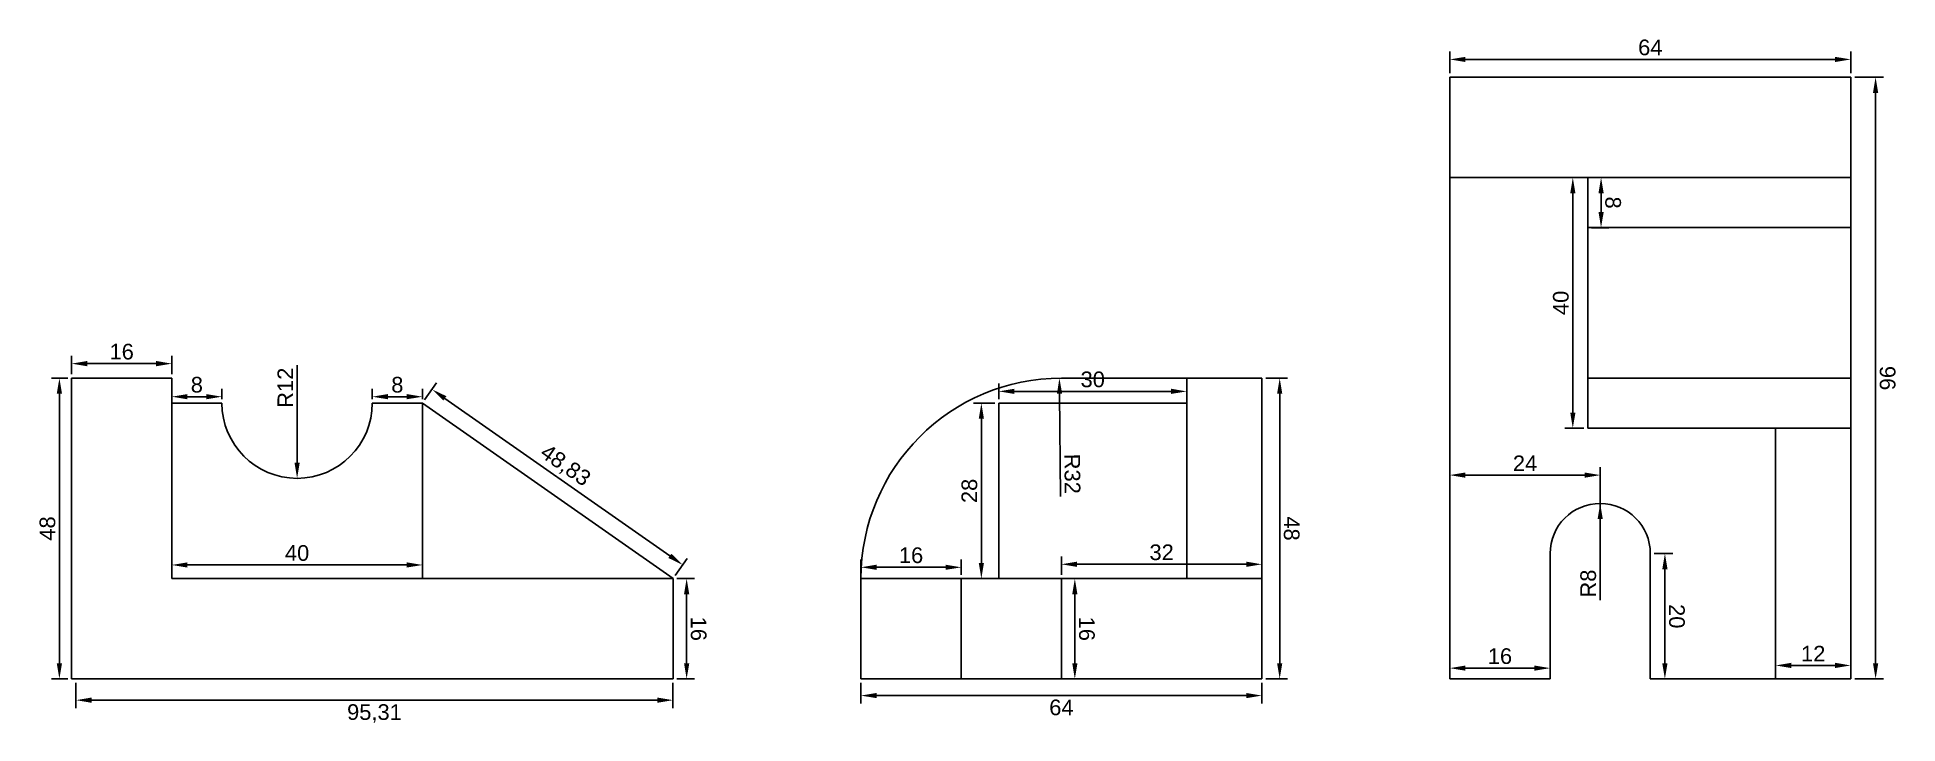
# Model space of a CAD drawing. Header units: millimetres. Extents: x 897 to 1194, y 669 to 779.
import ezdxf

# ---------------------------------------------------------------- set-up
doc = ezdxf.new("R2010")
doc.units = ezdxf.units.MM
doc.styles.get("Standard").update_dxf_attribs({"font": 'arial.ttf'})
doc.dimstyles.new('ISO-25', dxfattribs={"dimtxt": 2.5, "dimasz": 2.5, "dimexe": 1.25, "dimexo": 0.625, "dimtad": 1, "dimtxsty": 'Standard', "dimcen": 2.5, "dimadec": 0, "dimazin": 0, "dimtfac": 1, "dimtmove": 0, "dimatfit": 3, "dimfxl": 1, "dimarcsym": 0})

# ---------------------------------------------------------------- blocks, each defined once
blk = doc.blocks.new('*D28')
at = {"color": 0, "lineweight": -2, "transparency": 16777216}
for p, q in [((901.53, 724.51), (898.96, 724.51)), ((900.21, 679.01), (900.21, 722.01)), ((901.53, 676.51), (898.96, 676.51))]:
    blk.add_line(p, q, dxfattribs=at)
at = {"color": 0, "transparency": 16777216}
for points in [[(899.79, 722.01), (900.63, 722.01), (900.21, 724.51)], [(899.79, 679.01), (900.63, 679.01), (900.21, 676.51)]]:
    blk.add_solid(points, dxfattribs=at)
at = {"layer": 'Defpoints', "color": 0, "transparency": 16777216}
for p in [(900.21, 724.51), (902.15, 724.51), (902.15, 676.51)]:
    blk.add_point(p, dxfattribs=at)
at = {"color": 0, "transparency": 16777216, "insert": (898.31, 700.51), "char_height": 2.5, "attachment_point": 5, "rotation": 90}
blk.add_mtext('48', dxfattribs=at)
blk = doc.blocks.new('*D29')
at = {"color": 0, "lineweight": -2, "transparency": 16777216}
for p, q in [((902.15, 725.14), (902.15, 728.07)), ((918.15, 725.14), (918.15, 728.07)), ((904.65, 726.82), (915.65, 726.82))]:
    blk.add_line(p, q, dxfattribs=at)
at = {"color": 0, "transparency": 16777216}
for points in [[(904.65, 727.24), (904.65, 726.4), (902.15, 726.82)], [(915.65, 727.24), (915.65, 726.4), (918.15, 726.82)]]:
    blk.add_solid(points, dxfattribs=at)
at = {"layer": 'Defpoints', "color": 0, "transparency": 16777216}
for p in [(918.15, 726.82), (902.15, 724.51), (918.15, 724.51)]:
    blk.add_point(p, dxfattribs=at)
at = {"color": 0, "transparency": 16777216, "insert": (910.15, 728.72), "char_height": 2.5, "attachment_point": 5}
blk.add_mtext('16', dxfattribs=at)
blk = doc.blocks.new('*D30')
at = {"color": 0, "lineweight": -2, "transparency": 16777216}
for p, q in [((998.78, 692.51), (1001.58, 692.51)), ((1000.33, 679.01), (1000.33, 690.01)), ((998.78, 676.51), (1001.58, 676.51))]:
    blk.add_line(p, q, dxfattribs=at)
at = {"color": 0, "transparency": 16777216}
for points in [[(999.91, 690.01), (1000.75, 690.01), (1000.33, 692.51)], [(999.91, 679.01), (1000.75, 679.01), (1000.33, 676.51)]]:
    blk.add_solid(points, dxfattribs=at)
at = {"layer": 'Defpoints', "color": 0, "transparency": 16777216}
for p in [(998.15, 692.51), (1000.33, 692.51), (998.15, 676.51)]:
    blk.add_point(p, dxfattribs=at)
at = {"color": 0, "transparency": 16777216, "insert": (1002.23, 684.51), "char_height": 2.5, "attachment_point": 5, "rotation": 270}
blk.add_mtext('16', dxfattribs=at)
blk = doc.blocks.new('*D31')
at = {"color": 0, "lineweight": -2, "transparency": 16777216}
for p, q in [((902.85, 675.89), (902.85, 671.87)), ((998.15, 675.89), (998.15, 671.87)), ((905.35, 673.12), (995.65, 673.12))]:
    blk.add_line(p, q, dxfattribs=at)
at = {"color": 0, "transparency": 16777216}
for points in [[(905.35, 673.54), (905.35, 672.7), (902.85, 673.12)], [(995.65, 673.54), (995.65, 672.7), (998.15, 673.12)]]:
    blk.add_solid(points, dxfattribs=at)
at = {"layer": 'Defpoints', "color": 0, "transparency": 16777216}
for p in [(902.85, 676.51), (998.15, 676.51), (998.15, 673.12)]:
    blk.add_point(p, dxfattribs=at)
at = {"color": 0, "transparency": 16777216, "insert": (950.5, 670.99), "char_height": 2.5, "attachment_point": 5}
blk.add_mtext('95,31', dxfattribs=at)
blk = doc.blocks.new('*D32')
at = {"color": 0, "lineweight": -2, "transparency": 16777216}
for p, q in [((918.15, 693.14), (918.15, 695.94)), ((958.15, 693.14), (958.15, 695.94)), ((920.65, 694.69), (955.65, 694.69))]:
    blk.add_line(p, q, dxfattribs=at)
at = {"color": 0, "transparency": 16777216}
for points in [[(920.65, 695.11), (920.65, 694.28), (918.15, 694.69)], [(955.65, 695.11), (955.65, 694.28), (958.15, 694.69)]]:
    blk.add_solid(points, dxfattribs=at)
at = {"layer": 'Defpoints', "color": 0, "transparency": 16777216}
for p in [(918.15, 692.51), (958.15, 694.69), (958.15, 692.51)]:
    blk.add_point(p, dxfattribs=at)
at = {"color": 0, "transparency": 16777216, "insert": (938.15, 696.59), "char_height": 2.5, "attachment_point": 5}
blk.add_mtext('40', dxfattribs=at)
blk = doc.blocks.new('*D33')
at = {"color": 0, "lineweight": -2, "transparency": 16777216}
for p, q in [((918.15, 721.14), (918.15, 722.79)), ((926.15, 721.14), (926.15, 722.79)), ((920.65, 721.54), (923.65, 721.54))]:
    blk.add_line(p, q, dxfattribs=at)
at = {"color": 0, "transparency": 16777216}
for points in [[(920.65, 721.96), (920.65, 721.13), (918.15, 721.54)], [(923.65, 721.96), (923.65, 721.13), (926.15, 721.54)]]:
    blk.add_solid(points, dxfattribs=at)
at = {"layer": 'Defpoints', "color": 0, "transparency": 16777216}
for p in [(918.15, 720.51), (926.15, 721.54), (926.15, 720.51)]:
    blk.add_point(p, dxfattribs=at)
at = {"color": 0, "transparency": 16777216, "insert": (922.15, 723.44), "char_height": 2.5, "attachment_point": 5}
blk.add_mtext('8', dxfattribs=at)
blk = doc.blocks.new('*D34')
at = {"color": 0, "lineweight": -2, "transparency": 16777216}
for p, q in [((950.15, 721.14), (950.15, 722.79)), ((958.15, 721.14), (958.15, 722.79)), ((952.65, 721.54), (955.65, 721.54))]:
    blk.add_line(p, q, dxfattribs=at)
at = {"color": 0, "transparency": 16777216}
for points in [[(952.65, 721.96), (952.65, 721.13), (950.15, 721.54)], [(955.65, 721.96), (955.65, 721.13), (958.15, 721.54)]]:
    blk.add_solid(points, dxfattribs=at)
at = {"layer": 'Defpoints', "color": 0, "transparency": 16777216}
for p in [(950.15, 720.51), (958.15, 721.54), (958.15, 720.51)]:
    blk.add_point(p, dxfattribs=at)
at = {"color": 0, "transparency": 16777216, "insert": (954.15, 723.44), "char_height": 2.5, "attachment_point": 5}
blk.add_mtext('8', dxfattribs=at)
blk = doc.blocks.new('*D35')
at = {"color": 0, "lineweight": -2, "transparency": 16777216}
blk.add_line((938.15, 726.57), (938.15, 711.01), dxfattribs=at)
at = {"color": 0, "transparency": 16777216}
blk.add_solid([(937.74, 711.01), (938.57, 711.01), (938.15, 708.51)], dxfattribs=at)
at = {"layer": 'Defpoints', "color": 0, "transparency": 16777216}
for p in [(938.15, 720.51), (938.15, 708.51)]:
    blk.add_point(p, dxfattribs=at)
at = {"color": 0, "transparency": 16777216, "insert": (936.27, 722.97), "char_height": 2.5, "attachment_point": 5, "rotation": 90}
blk.add_mtext('R12', dxfattribs=at)
blk = doc.blocks.new('*D36')
at = {"color": 0, "lineweight": -2, "transparency": 16777216}
for p, q in [((1028.15, 675.89), (1028.15, 672.6)), ((1092.15, 675.89), (1092.15, 672.6)), ((1030.65, 673.85), (1089.65, 673.85))]:
    blk.add_line(p, q, dxfattribs=at)
at = {"color": 0, "transparency": 16777216}
for points in [[(1030.65, 674.27), (1030.65, 673.44), (1028.15, 673.85)], [(1089.65, 674.27), (1089.65, 673.44), (1092.15, 673.85)]]:
    blk.add_solid(points, dxfattribs=at)
at = {"layer": 'Defpoints', "color": 0, "transparency": 16777216}
for p in [(1028.15, 676.51), (1092.15, 676.51), (1092.15, 673.85)]:
    blk.add_point(p, dxfattribs=at)
at = {"color": 0, "transparency": 16777216, "insert": (1060.15, 671.95), "char_height": 2.5, "attachment_point": 5}
blk.add_mtext('64', dxfattribs=at)
blk = doc.blocks.new('*D37')
at = {"color": 0, "lineweight": -2, "transparency": 16777216}
for p, q in [((1092.78, 724.51), (1096.24, 724.51)), ((1094.99, 679.01), (1094.99, 722.01)), ((1092.78, 676.51), (1096.24, 676.51))]:
    blk.add_line(p, q, dxfattribs=at)
at = {"color": 0, "transparency": 16777216}
for points in [[(1094.58, 722.01), (1095.41, 722.01), (1094.99, 724.51)], [(1094.58, 679.01), (1095.41, 679.01), (1094.99, 676.51)]]:
    blk.add_solid(points, dxfattribs=at)
at = {"layer": 'Defpoints', "color": 0, "transparency": 16777216}
for p in [(1092.15, 724.51), (1094.99, 724.51), (1092.15, 676.51)]:
    blk.add_point(p, dxfattribs=at)
at = {"color": 0, "transparency": 16777216, "insert": (1096.89, 700.51), "char_height": 2.5, "attachment_point": 5, "rotation": 270}
blk.add_mtext('48', dxfattribs=at)
blk = doc.blocks.new('*D38')
at = {"color": 0, "lineweight": -2, "transparency": 16777216}
for p, q in [((1028.15, 693.14), (1028.15, 695.57)), ((1044.15, 693.14), (1044.15, 695.57)), ((1030.65, 694.32), (1041.65, 694.32))]:
    blk.add_line(p, q, dxfattribs=at)
at = {"color": 0, "transparency": 16777216}
for points in [[(1030.65, 694.74), (1030.65, 693.91), (1028.15, 694.32)], [(1041.65, 694.74), (1041.65, 693.91), (1044.15, 694.32)]]:
    blk.add_solid(points, dxfattribs=at)
at = {"layer": 'Defpoints', "color": 0, "transparency": 16777216}
for p in [(1028.15, 692.51), (1044.15, 694.32), (1044.15, 692.51)]:
    blk.add_point(p, dxfattribs=at)
at = {"color": 0, "transparency": 16777216, "insert": (1036.15, 696.23), "char_height": 2.5, "attachment_point": 5}
blk.add_mtext('16', dxfattribs=at)
blk = doc.blocks.new('*D39')
at = {"color": 0, "lineweight": -2, "transparency": 16777216}
for p, q in [((1060.15, 693.14), (1060.15, 696.05)), ((1092.15, 693.14), (1092.15, 696.05)), ((1062.65, 694.8), (1089.65, 694.8))]:
    blk.add_line(p, q, dxfattribs=at)
at = {"color": 0, "transparency": 16777216}
for points in [[(1062.65, 695.22), (1062.65, 694.38), (1060.15, 694.8)], [(1089.65, 695.22), (1089.65, 694.38), (1092.15, 694.8)]]:
    blk.add_solid(points, dxfattribs=at)
at = {"layer": 'Defpoints', "color": 0, "transparency": 16777216}
for p in [(1060.15, 692.51), (1092.15, 694.8), (1092.15, 692.51)]:
    blk.add_point(p, dxfattribs=at)
at = {"color": 0, "transparency": 16777216, "insert": (1076.15, 696.7), "char_height": 2.5, "attachment_point": 5}
blk.add_mtext('32', dxfattribs=at)
blk = doc.blocks.new('*D40')
at = {"color": 0, "lineweight": -2, "transparency": 16777216}
for p, q in [((1060.78, 692.51), (1063.54, 692.51)), ((1062.29, 690.01), (1062.29, 679.01)), ((1060.78, 676.51), (1063.54, 676.51))]:
    blk.add_line(p, q, dxfattribs=at)
at = {"color": 0, "transparency": 16777216}
for points in [[(1061.88, 690.01), (1062.71, 690.01), (1062.29, 692.51)], [(1061.88, 679.01), (1062.71, 679.01), (1062.29, 676.51)]]:
    blk.add_solid(points, dxfattribs=at)
at = {"layer": 'Defpoints', "color": 0, "transparency": 16777216}
for p in [(1060.15, 692.51), (1060.15, 676.51), (1062.29, 676.51)]:
    blk.add_point(p, dxfattribs=at)
at = {"color": 0, "transparency": 16777216, "insert": (1064.2, 684.51), "char_height": 2.5, "attachment_point": 5, "rotation": 270}
blk.add_mtext('16', dxfattribs=at)
blk = doc.blocks.new('*D41')
at = {"color": 0, "lineweight": -2, "transparency": 16777216}
for p, q in [((1049.53, 720.51), (1046.12, 720.51)), ((1047.37, 695.01), (1047.37, 718.01)), ((1049.53, 692.51), (1046.12, 692.51))]:
    blk.add_line(p, q, dxfattribs=at)
at = {"color": 0, "transparency": 16777216}
for points in [[(1046.96, 718.01), (1047.79, 718.01), (1047.37, 720.51)], [(1046.96, 695.01), (1047.79, 695.01), (1047.37, 692.51)]]:
    blk.add_solid(points, dxfattribs=at)
at = {"layer": 'Defpoints', "color": 0, "transparency": 16777216}
for p in [(1047.37, 720.51), (1050.15, 720.51), (1050.15, 692.51)]:
    blk.add_point(p, dxfattribs=at)
at = {"color": 0, "transparency": 16777216, "insert": (1045.47, 706.51), "char_height": 2.5, "attachment_point": 5, "rotation": 90}
blk.add_mtext('28', dxfattribs=at)
blk = doc.blocks.new('*D42')
at = {"color": 0, "lineweight": -2, "transparency": 16777216}
for p, q in [((1050.15, 721.14), (1050.15, 723.64)), ((1052.65, 722.39), (1077.65, 722.39)), ((1080.15, 721.14), (1080.15, 723.64))]:
    blk.add_line(p, q, dxfattribs=at)
at = {"color": 0, "transparency": 16777216}
for points in [[(1052.65, 722.81), (1052.65, 721.98), (1050.15, 722.39)], [(1077.65, 722.81), (1077.65, 721.98), (1080.15, 722.39)]]:
    blk.add_solid(points, dxfattribs=at)
at = {"layer": 'Defpoints', "color": 0, "transparency": 16777216}
for p in [(1080.15, 722.39), (1050.15, 720.51), (1080.15, 720.51)]:
    blk.add_point(p, dxfattribs=at)
at = {"color": 0, "transparency": 16777216, "insert": (1065.15, 724.29), "char_height": 2.5, "attachment_point": 5}
blk.add_mtext('30', dxfattribs=at)
blk = doc.blocks.new('*D43')
at = {"color": 0, "lineweight": -2, "transparency": 16777216}
for p, q in [((1186.78, 772.51), (1191.36, 772.51)), ((1190.11, 770.01), (1190.11, 679.01)), ((1186.78, 676.51), (1191.36, 676.51))]:
    blk.add_line(p, q, dxfattribs=at)
at = {"color": 0, "transparency": 16777216}
for points in [[(1189.69, 770.01), (1190.53, 770.01), (1190.11, 772.51)], [(1189.69, 679.01), (1190.53, 679.01), (1190.11, 676.51)]]:
    blk.add_solid(points, dxfattribs=at)
at = {"layer": 'Defpoints', "color": 0, "transparency": 16777216}
for p in [(1186.15, 772.51), (1186.15, 676.51), (1190.11, 676.51)]:
    blk.add_point(p, dxfattribs=at)
at = {"color": 0, "transparency": 16777216, "insert": (1192.01, 724.51), "char_height": 2.5, "attachment_point": 5, "rotation": 270}
blk.add_mtext('96', dxfattribs=at)
blk = doc.blocks.new('*D44')
at = {"color": 0, "lineweight": -2, "transparency": 16777216}
for p, q in [((1122.15, 773.14), (1122.15, 776.61)), ((1124.65, 775.36), (1183.65, 775.36)), ((1186.15, 773.14), (1186.15, 776.61))]:
    blk.add_line(p, q, dxfattribs=at)
at = {"color": 0, "transparency": 16777216}
for points in [[(1124.65, 775.77), (1124.65, 774.94), (1122.15, 775.36)], [(1183.65, 775.77), (1183.65, 774.94), (1186.15, 775.36)]]:
    blk.add_solid(points, dxfattribs=at)
at = {"layer": 'Defpoints', "color": 0, "transparency": 16777216}
for p in [(1186.15, 775.36), (1122.15, 772.51), (1186.15, 772.51)]:
    blk.add_point(p, dxfattribs=at)
at = {"color": 0, "transparency": 16777216, "insert": (1154.15, 777.26), "char_height": 2.5, "attachment_point": 5}
blk.add_mtext('64', dxfattribs=at)
blk = doc.blocks.new('*D45')
at = {"color": 0, "lineweight": -2, "transparency": 16777216}
for p, q in [((1174.15, 677.14), (1174.15, 679.91)), ((1176.65, 678.66), (1183.65, 678.66)), ((1186.15, 677.14), (1186.15, 679.91))]:
    blk.add_line(p, q, dxfattribs=at)
at = {"color": 0, "transparency": 16777216}
for points in [[(1176.65, 679.08), (1176.65, 678.25), (1174.15, 678.66)], [(1183.65, 679.08), (1183.65, 678.25), (1186.15, 678.66)]]:
    blk.add_solid(points, dxfattribs=at)
at = {"layer": 'Defpoints', "color": 0, "transparency": 16777216}
for p in [(1186.15, 678.66), (1174.15, 676.51), (1186.15, 676.51)]:
    blk.add_point(p, dxfattribs=at)
at = {"color": 0, "transparency": 16777216, "insert": (1180.15, 680.54), "char_height": 2.5, "attachment_point": 5}
blk.add_mtext('12', dxfattribs=at)
blk = doc.blocks.new('*D46')
at = {"color": 0, "lineweight": -2, "transparency": 16777216}
for p, q in [((1143.53, 756.51), (1140.53, 756.51)), ((1141.78, 754.01), (1141.78, 719.01)), ((1143.53, 716.51), (1140.53, 716.51))]:
    blk.add_line(p, q, dxfattribs=at)
at = {"color": 0, "transparency": 16777216}
for points in [[(1141.37, 754.01), (1142.2, 754.01), (1141.78, 756.51)], [(1141.37, 719.01), (1142.2, 719.01), (1141.78, 716.51)]]:
    blk.add_solid(points, dxfattribs=at)
at = {"layer": 'Defpoints', "color": 0, "transparency": 16777216}
for p in [(1144.15, 756.51), (1141.78, 716.51), (1144.15, 716.51)]:
    blk.add_point(p, dxfattribs=at)
at = {"color": 0, "transparency": 16777216, "insert": (1139.88, 736.51), "char_height": 2.5, "attachment_point": 5, "rotation": 90}
blk.add_mtext('40', dxfattribs=at)
blk = doc.blocks.new('*D47')
at = {"color": 0, "lineweight": -2, "transparency": 16777216}
for p, q in [((1144.78, 756.51), (1147.54, 756.51)), ((1146.29, 751.01), (1146.29, 754.01)), ((1144.78, 748.51), (1147.54, 748.51))]:
    blk.add_line(p, q, dxfattribs=at)
at = {"color": 0, "transparency": 16777216}
for points in [[(1145.88, 754.01), (1146.71, 754.01), (1146.29, 756.51)], [(1145.88, 751.01), (1146.71, 751.01), (1146.29, 748.51)]]:
    blk.add_solid(points, dxfattribs=at)
at = {"layer": 'Defpoints', "color": 0, "transparency": 16777216}
for p in [(1144.15, 756.51), (1146.29, 756.51), (1144.15, 748.51)]:
    blk.add_point(p, dxfattribs=at)
at = {"color": 0, "transparency": 16777216, "insert": (1148.2, 752.51), "char_height": 2.5, "attachment_point": 5, "rotation": 270}
blk.add_mtext('8', dxfattribs=at)
blk = doc.blocks.new('*D48')
at = {"color": 0, "lineweight": -2, "transparency": 16777216}
for p, q in [((1122.15, 677.14), (1122.15, 679.48)), ((1135.65, 678.23), (1124.65, 678.23)), ((1138.15, 677.14), (1138.15, 679.48))]:
    blk.add_line(p, q, dxfattribs=at)
at = {"color": 0, "transparency": 16777216}
for points in [[(1124.65, 678.65), (1124.65, 677.82), (1122.15, 678.23)], [(1135.65, 678.65), (1135.65, 677.82), (1138.15, 678.23)]]:
    blk.add_solid(points, dxfattribs=at)
at = {"layer": 'Defpoints', "color": 0, "transparency": 16777216}
for p in [(1122.15, 678.23), (1122.15, 676.51), (1138.15, 676.51)]:
    blk.add_point(p, dxfattribs=at)
at = {"color": 0, "transparency": 16777216, "insert": (1130.15, 680.13), "char_height": 2.5, "attachment_point": 5}
blk.add_mtext('16', dxfattribs=at)
blk = doc.blocks.new('*D49')
at = {"color": 0, "lineweight": -2, "transparency": 16777216}
for p, q in [((1154.78, 696.51), (1157.73, 696.51)), ((1156.48, 679.01), (1156.48, 694.01)), ((1154.78, 676.51), (1157.73, 676.51))]:
    blk.add_line(p, q, dxfattribs=at)
at = {"color": 0, "transparency": 16777216}
for points in [[(1156.06, 694.01), (1156.9, 694.01), (1156.48, 696.51)], [(1156.06, 679.01), (1156.9, 679.01), (1156.48, 676.51)]]:
    blk.add_solid(points, dxfattribs=at)
at = {"layer": 'Defpoints', "color": 0, "transparency": 16777216}
for p in [(1154.15, 696.51), (1156.48, 696.51), (1154.15, 676.51)]:
    blk.add_point(p, dxfattribs=at)
at = {"color": 0, "transparency": 16777216, "insert": (1158.38, 686.51), "char_height": 2.5, "attachment_point": 5, "rotation": 270}
blk.add_mtext('20', dxfattribs=at)
blk = doc.blocks.new('*D50')
at = {"color": 0, "lineweight": -2, "transparency": 16777216}
blk.add_line((1146.15, 689.08), (1146.15, 702.01), dxfattribs=at)
at = {"color": 0, "transparency": 16777216}
blk.add_solid([(1145.74, 702.01), (1146.57, 702.01), (1146.15, 704.51)], dxfattribs=at)
at = {"layer": 'Defpoints', "color": 0, "transparency": 16777216}
for p in [(1146.15, 704.51), (1146.15, 696.51)]:
    blk.add_point(p, dxfattribs=at)
at = {"color": 0, "transparency": 16777216, "insert": (1144.25, 691.72), "char_height": 2.5, "attachment_point": 5, "rotation": 90}
blk.add_mtext('R8', dxfattribs=at)
blk = doc.blocks.new('*D51')
at = {"color": 0, "lineweight": -2, "transparency": 16777216}
for p, q in [((1122.15, 697.14), (1122.15, 710.28)), ((1146.15, 697.14), (1146.15, 710.28)), ((1143.65, 709.03), (1124.65, 709.03))]:
    blk.add_line(p, q, dxfattribs=at)
at = {"color": 0, "transparency": 16777216}
for points in [[(1124.65, 709.45), (1124.65, 708.61), (1122.15, 709.03)], [(1143.65, 709.45), (1143.65, 708.61), (1146.15, 709.03)]]:
    blk.add_solid(points, dxfattribs=at)
at = {"layer": 'Defpoints', "color": 0, "transparency": 16777216}
for p in [(1122.15, 709.03), (1122.15, 696.51), (1146.15, 696.51)]:
    blk.add_point(p, dxfattribs=at)
at = {"color": 0, "transparency": 16777216, "insert": (1134.15, 710.91), "char_height": 2.5, "attachment_point": 5}
blk.add_mtext('24', dxfattribs=at)
blk = doc.blocks.new('*D52')
at = {"color": 0, "lineweight": -2, "transparency": 16777216}
blk.add_line((1060.02, 705.62), (1059.86, 722.01), dxfattribs=at)
at = {"color": 0, "transparency": 16777216}
blk.add_solid([(1060.27, 722.02), (1059.44, 722.01), (1059.83, 724.51)], dxfattribs=at)
at = {"layer": 'Defpoints', "color": 0, "transparency": 16777216}
for p in [(1059.83, 724.51), (1060.15, 692.51)]:
    blk.add_point(p, dxfattribs=at)
at = {"color": 0, "transparency": 16777216, "insert": (1061.89, 709.24), "char_height": 2.5, "attachment_point": 5, "rotation": 270.5773}
blk.add_mtext('R32', dxfattribs=at)
blk = doc.blocks.new('*D53')
at = {"color": 0, "lineweight": -2, "transparency": 16777216}
for p, q in [((958.51, 721.02), (960.41, 723.74)), ((961.74, 721.28), (997.65, 696.15)), ((998.51, 693.02), (1000.41, 695.74))]:
    blk.add_line(p, q, dxfattribs=at)
at = {"color": 0, "transparency": 16777216}
for points in [[(961.98, 721.62), (961.5, 720.94), (959.69, 722.71)], [(997.89, 696.49), (997.41, 695.81), (999.69, 694.71)]]:
    blk.add_solid(points, dxfattribs=at)
at = {"layer": 'Defpoints', "color": 0, "transparency": 16777216}
for p in [(958.15, 720.51), (998.15, 692.51), (999.69, 694.71)]:
    blk.add_point(p, dxfattribs=at)
at = {"color": 0, "transparency": 16777216, "insert": (980.91, 710.46), "char_height": 2.5, "attachment_point": 5, "rotation": 325.008}
blk.add_mtext('48,83', dxfattribs=at)

msp = doc.modelspace()

# ---------------------------------------------------------------- linework, layer by layer
for p, q in [((1122.154, 676.513), (1122.154, 772.513)), ((1122.154, 772.513), (1186.154, 772.513)), ((1186.154, 772.513), (1186.154, 676.513)), ((1186.154, 772.513), (1186.154, 756.513)), ((1186.154, 756.513), (1122.154, 756.513)), ((1122.154, 756.513), (1144.154, 756.513)), ((1144.154, 756.513), (1144.154, 716.513)), ((1186.154, 756.513), (1186.154, 736.513)), ((1186.154, 756.513), (1186.154, 748.513)), ((1186.154, 748.513), (1144.154, 748.513)), ((902.154, 676.513), (902.154, 724.513)), ((902.154, 724.513), (918.154, 724.513)), ((902.154, 724.513), (918.154, 724.513)), ((918.154, 724.513), (918.154, 692.513)), ((1080.154, 724.513), (1060.154, 724.513)), ((1092.154, 724.513), (1080.154, 724.513)), ((1080.154, 692.513), (1080.154, 724.513)), ((1092.154, 676.513), (1092.154, 724.513)), ((1186.154, 724.513), (1144.154, 724.513)), ((1186.154, 716.513), (1186.154, 724.513)), ((918.154, 720.513), (926.154, 720.513)), ((958.154, 720.513), (950.154, 720.513)), ((958.154, 692.513), (958.154, 720.513)), ((958.154, 720.513), (998.154, 692.513)), ((1050.154, 692.513), (1050.154, 720.513)), ((1050.154, 720.513), (1080.154, 720.513)), ((1144.154, 716.513), (1186.154, 716.513)), ((1186.154, 716.513), (1174.154, 716.513)), ((1174.154, 716.513), (1174.154, 676.513)), ((1138.154, 696.513), (1138.154, 676.513)), ((1154.154, 696.513), (1154.154, 676.513)), ((918.154, 692.513), (998.154, 692.513)), ((918.154, 692.513), (958.154, 692.513)), ((958.154, 692.513), (938.154, 692.513)), ((998.154, 692.513), (998.154, 676.513)), ((998.154, 676.513), (998.154, 692.513)), ((1028.154, 692.513), (1028.154, 676.513)), ((1028.154, 692.513), (1052.154, 692.513)), ((1028.154, 692.513), (1060.154, 692.513)), ((1044.154, 692.513), (1044.154, 676.513)), ((1080.154, 692.513), (1050.154, 692.513)), ((1080.154, 692.513), (1052.154, 692.513)), ((1060.154, 692.513), (1060.154, 676.513)), ((1080.154, 692.513), (1092.154, 692.513)), ((998.154, 676.513), (902.154, 676.513)), ((1028.154, 676.513), (1092.154, 676.513)), ((1092.154, 676.513), (1080.154, 676.513)), ((1122.154, 676.513), (1138.154, 676.513)), ((1186.154, 676.513), (1154.154, 676.513))]:
    msp.add_line(p, q)
for centre, radius, start, end in [((1060.154, 692.513), 32, 90, 180), ((938.154, 720.513), 12, 180, 0), ((1146.154, 696.513), 8, 0, 180)]:
    msp.add_arc(centre, radius, start, end)

# ---------------------------------------------------------------- dimensions: what is measured, and where the dimension line sits
for base, p1, p2, picture, middle in [((1186.154, 775.358), (1122.154, 772.513), (1186.154, 772.513), '*D44', (1154.154, 777.259)), ((918.154, 726.819), (902.154, 724.513), (918.154, 724.513), '*D29', (910.154, 728.721)), ((926.154, 721.542), (918.154, 720.513), (926.154, 720.513), '*D33', (922.154, 723.444)), ((958.154, 721.542), (950.154, 720.513), (958.154, 720.513), '*D34', (954.154, 723.444)), ((1080.154, 722.392), (1050.154, 720.513), (1080.154, 720.513), '*D42', (1065.154, 724.294)), ((1122.154, 709.03), (1146.154, 696.513), (1122.154, 696.513), '*D51', (1134.154, 710.91)), ((958.154, 694.693), (918.154, 692.513), (958.154, 692.513), '*D32', (938.154, 696.595)), ((1092.154, 694.8), (1060.154, 692.513), (1092.154, 692.513), '*D39', (1076.154, 696.703)), ((1044.154, 694.324), (1028.154, 692.513), (1044.154, 692.513), '*D38', (1036.154, 696.226)), ((1122.154, 678.233), (1138.154, 676.513), (1122.154, 676.513), '*D48', (1130.154, 680.134)), ((1186.154, 678.663), (1174.154, 676.513), (1186.154, 676.513), '*D45', (1180.154, 680.544))]:
    dim = msp.add_linear_dim(base=base, p1=p1, p2=p2, dimstyle='ISO-25')
    dim.commit()
    dim.dimension.update_dxf_attribs({"geometry": picture, "text_midpoint": middle})
for base, p1, p2, picture, middle in [((1190.111, 676.513), (1186.154, 772.513), (1186.154, 676.513), '*D43', (1192.012, 724.513)), ((1146.295, 756.513), (1144.154, 748.513), (1144.154, 756.513), '*D47', (1148.196, 752.513)), ((1094.993, 724.513), (1092.154, 676.513), (1092.154, 724.513), '*D37', (1096.895, 700.513)), ((1156.48, 696.513), (1154.154, 676.513), (1154.154, 696.513), '*D49', (1158.381, 686.513)), ((1062.295, 676.513), (1060.154, 692.513), (1060.154, 676.513), '*D40', (1064.196, 684.513))]:
    dim = msp.add_linear_dim(base=base, p1=p1, p2=p2, angle=90, dimstyle='ISO-25', override={"dimtad": 4})
    dim.commit()
    dim.dimension.update_dxf_attribs({"geometry": picture, "text_midpoint": middle})
for base, p1, p2, picture, middle in [((1141.782, 716.513), (1144.154, 756.513), (1144.154, 716.513), '*D46', (1139.881, 736.513)), ((900.209, 724.513), (902.154, 676.513), (902.154, 724.513), '*D28', (898.308, 700.513)), ((1047.374, 720.513), (1050.154, 692.513), (1050.154, 720.513), '*D41', (1045.473, 706.513))]:
    dim = msp.add_linear_dim(base=base, p1=p1, p2=p2, angle=90, dimstyle='ISO-25')
    dim.commit()
    dim.dimension.update_dxf_attribs({"geometry": picture, "text_midpoint": middle})
for center, mpoint, picture, middle in [((938.154, 720.513), (938.154, 708.513), '*D35', (938.154, 722.971)), ((1060.154, 692.513), (1059.832, 724.511), '*D52', (1059.986, 709.22)), ((1146.154, 696.513), (1146.154, 704.513), '*D50', (1146.154, 691.721))]:
    dim = msp.add_radius_dim(center=center, mpoint=mpoint, dimstyle='ISO-25')
    dim.commit()
    dim.dimension.update_dxf_attribs({"geometry": picture, "text_midpoint": middle, "dimtype": 164})
dim = msp.add_aligned_dim(p1=(958.154, 720.513), p2=(998.154, 692.513), distance=2.687, dimstyle='ISO-25')
dim.commit()
dim.dimension.update_dxf_attribs({"geometry": '*D53', "text_midpoint": (980.915, 710.457)})
dim = msp.add_linear_dim(base=(1000.33, 692.513), p1=(998.154, 676.513), p2=(998.154, 692.513), angle=90, dimstyle='ISO-25', override={"dimtad": 4})
dim.commit()
dim.dimension.update_dxf_attribs({"geometry": '*D30', "text_midpoint": (1000.33, 684.513), "dimtype": 160})
for base, p1, p2, picture, middle in [((998.154, 673.121), (902.848, 676.513), (998.154, 676.513), '*D31', (950.501, 670.994)), ((1092.154, 673.852), (1028.154, 676.513), (1092.154, 676.513), '*D36', (1060.154, 671.95))]:
    dim = msp.add_linear_dim(base=base, p1=p1, p2=p2, dimstyle='ISO-25', override={"dimtad": 4})
    dim.commit()
    dim.dimension.update_dxf_attribs({"geometry": picture, "text_midpoint": middle})

doc.saveas('drawing.dxf')
